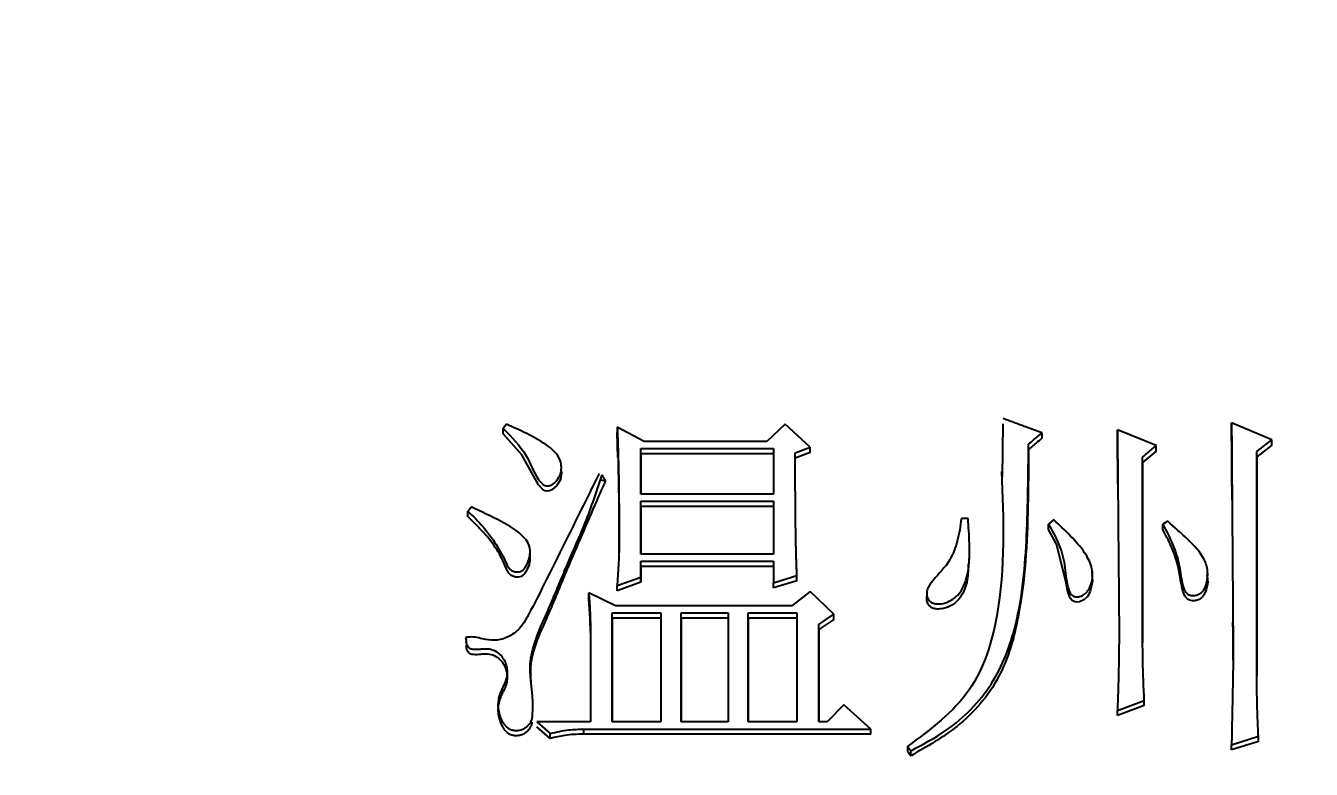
# Model space of a CAD drawing. Header units: millimetres. Extents: x 2126 to 3741, y 477 to 1658.
# Drawn here: x 2370.94 to 2379.22, y 1385.04 to 1389.83 of the extents above; entities that cross this region are included whole.
import ezdxf

# ---------------------------------------------------------------- set-up
doc = ezdxf.new("R2010")
doc.units = ezdxf.units.MM
doc.layers.add('AM_5', color=3, linetype='Continuous', lineweight=25)
doc.styles.add('SLDTEXTSTYLE1', font='txt.shx', dxfattribs={"width": 0.7, "bigfont": 'gbcbig.shx'})
doc.dimstyles.new('SLDDIMSTYLE12$0', dxfattribs={"dimtxt": 12, "dimasz": 10, "dimexe": 0, "dimexo": 0.0625, "dimgap": 0.875, "dimtad": 1, "dimdec": 1, "dimlfac": 1.8, "dimrnd": 1e-09, "dimzin": 12, "dimdsep": 46, "dimtxsty": 'SLDTEXTSTYLE1', "dimcen": 0.09, "dimdle": 8.16, "dimclrd": 3, "dimclre": 3, "dimadec": 0, "dimazin": 3, "dimtfac": 1, "dimtdec": 1, "dimtofl": 0, "dimtmove": 0, "dimatfit": 3, "dimfxl": 0, "dimfrac": 2, "dimtolj": 1, "dimlwd": 5, "dimlwe": 5, "dimarcsym": 0})

# ---------------------------------------------------------------- blocks, each defined once
blk = doc.blocks.new('*D20')
at = {"layer": 'AM_5', "color": 3, "lineweight": 5, "transparency": 16777216}
blk.add_line((2548.0333, 1555.6995), (2264.196, 1555.6995), dxfattribs=at)
at = {"layer": 'AM_5', "color": 3, "linetype": 'Continuous', "lineweight": 5, "transparency": 16777216}
for p, q in [((2264.196, 1545.6995), (2264.196, 1266.9589)), ((2595.101, 1256.9589), (2264.196, 1256.9589))]:
    blk.add_line(p, q, dxfattribs=at)
at = {"layer": 'AM_5', "color": 3, "transparency": 16777216}
for points in [[(2262.5293, 1545.6995), (2265.8627, 1545.6995), (2264.196, 1555.6995)], [(2262.5293, 1266.9589), (2265.8627, 1266.9589), (2264.196, 1256.9589)]]:
    blk.add_solid(points, dxfattribs=at)
at = {"layer": 'Defpoints', "color": 0, "transparency": 16777216}
for p in [(2548.0958, 1555.6995), (2264.196, 1256.9589), (2595.1635, 1256.9589)]:
    blk.add_point(p, dxfattribs=at)
at = {"layer": 'AM_5', "color": 0, "transparency": 16777216, "insert": (2257.321, 1403.6472), "char_height": 12, "attachment_point": 5, "rotation": 90, "style": 'SLDTEXTSTYLE1'}
blk.add_mtext('\\A1;350', dxfattribs=at)

msp = doc.modelspace()

# ---------------------------------------------------------------- linework, layer by layer
at = {"color": 7, "linetype": 'Continuous', "lineweight": 25}
for p, q in [((2374.0349, 1387.2653), (2374.0133, 1387.2378)), ((2375.8306, 1387.2653), (2375.7116, 1387.1552)), ((2375.9929, 1387.1184), (2375.8306, 1387.2653)), ((2377.2326, 1386.9265), (2377.2368, 1387.2672)), ((2378.9676, 1387.1644), (2378.708, 1387.2745)), ((2378.708, 1387.2397), (2378.708, 1387.2745)), ((2374.0133, 1387.203), (2374.0133, 1387.2378)), ((2374.922, 1387.1552), (2374.7489, 1387.247)), ((2374.7489, 1387.247), (2374.7489, 1387.2122)), ((2374.7528, 1387.0508), (2374.7489, 1387.2122)), ((2377.4857, 1387.2103), (2377.4857, 1387.1755)), ((2378.2212, 1387.1276), (2377.9724, 1387.2286)), ((2377.9724, 1387.1939), (2377.9724, 1387.2286)), ((2377.9752, 1386.8787), (2377.9724, 1387.1939)), ((2374.9003, 1387.1092), (2375.7549, 1387.1093)), ((2374.9003, 1386.8151), (2374.9003, 1387.1092)), ((2374.9003, 1387.0746), (2374.9003, 1387.1092)), ((2375.7116, 1387.1552), (2374.922, 1387.1552)), ((2375.7549, 1387.1093), (2375.7549, 1386.8151)), ((2375.8955, 1387.0817), (2375.9929, 1387.1184)), ((2375.9929, 1387.0838), (2375.8955, 1387.0471)), ((2375.9929, 1387.0838), (2375.9929, 1387.1184)), ((2377.3991, 1387.1021), (2377.3991, 1387.1368)), ((2378.2212, 1387.093), (2378.1347, 1387.0196)), ((2378.2212, 1387.093), (2378.2212, 1387.1276)), ((2378.8703, 1387.0909), (2378.9676, 1387.1644)), ((2378.9676, 1387.1297), (2378.8703, 1387.0563)), ((2378.8703, 1385.6434), (2378.8703, 1387.0909)), ((2378.8703, 1387.0563), (2378.8703, 1387.0909)), ((2378.9676, 1387.1297), (2378.9676, 1387.1644)), ((2374.3866, 1386.9986), (2374.3866, 1387.0102)), ((2374.9003, 1387.0746), (2374.9003, 1386.8151)), ((2375.7549, 1387.0746), (2374.9003, 1387.0746)), ((2378.1347, 1385.8561), (2378.1347, 1387.0541)), ((2378.1347, 1387.0196), (2378.1347, 1387.0541)), ((2378.1347, 1387.0196), (2378.1347, 1385.856)), ((2378.8703, 1387.0563), (2378.8703, 1385.6433)), ((2374.6732, 1386.9002), (2374.6515, 1386.9392)), ((2374.6402, 1386.9072), (2374.6732, 1386.9002)), ((2375.7549, 1386.8151), (2374.9003, 1386.8151)), ((2374.9003, 1386.7691), (2375.7549, 1386.7691)), ((2374.9003, 1386.4283), (2374.9003, 1386.7691)), ((2374.9003, 1386.7349), (2374.9003, 1386.7691)), ((2375.7549, 1386.7691), (2375.7549, 1386.4283)), ((2373.7862, 1386.6706), (2373.7862, 1386.7047)), ((2374.9003, 1386.7349), (2374.9003, 1386.4283)), ((2375.7549, 1386.7349), (2374.9003, 1386.7349)), ((2377.0097, 1386.6587), (2376.9664, 1386.6587)), ((2377.5614, 1386.6494), (2377.5289, 1386.6218)), ((2378.297, 1386.6403), (2378.2645, 1386.6218)), ((2378.2645, 1386.5878), (2378.2645, 1386.6218)), ((2374.1871, 1386.4126), (2374.1871, 1386.4468)), ((2375.7549, 1386.4283), (2374.9003, 1386.4283)), ((2374.7597, 1386.4007), (2374.7489, 1386.2255)), ((2374.9003, 1386.3823), (2375.7549, 1386.3823)), ((2374.9003, 1386.2808), (2374.9003, 1386.3823)), ((2374.9003, 1386.3486), (2374.9003, 1386.3823)), ((2374.9003, 1386.3486), (2374.9003, 1386.2473)), ((2375.7549, 1386.3486), (2374.9003, 1386.3486)), ((2375.7549, 1386.3823), (2375.7549, 1386.2439)), ((2377.0167, 1386.366), (2377.0167, 1386.4001)), ((2374.7489, 1386.2255), (2374.9003, 1386.2808)), ((2374.9003, 1386.2473), (2374.9003, 1386.2808)), ((2375.7549, 1386.2439), (2375.9063, 1386.29)), ((2375.9064, 1386.2565), (2375.7549, 1386.2104)), ((2375.9064, 1386.2565), (2375.9063, 1386.29)), ((2376.7876, 1386.2632), (2376.7876, 1386.2622)), ((2377.8094, 1386.3007), (2377.8094, 1386.3262)), ((2378.5527, 1386.3221), (2378.5527, 1386.327)), ((2378.5527, 1386.2929), (2378.5527, 1386.3095)), ((2374.7381, 1386.0963), (2374.565, 1386.1793)), ((2374.565, 1386.1459), (2374.565, 1386.1793)), ((2374.9003, 1386.2473), (2374.7489, 1386.192)), ((2374.7489, 1386.192), (2374.7489, 1386.2255)), ((2375.7549, 1386.2104), (2375.7549, 1386.2439)), ((2375.9929, 1386.1886), (2375.8739, 1386.0963)), ((2376.1443, 1386.0409), (2375.9929, 1386.1886)), ((2375.8739, 1386.0963), (2374.7381, 1386.0963)), ((2374.7164, 1386.0501), (2375.0302, 1386.0501)), ((2374.7165, 1385.3471), (2374.7164, 1386.0501)), ((2374.7165, 1386.0168), (2374.7164, 1386.0501)), ((2374.7165, 1386.0168), (2374.7165, 1385.3471)), ((2375.0302, 1386.0168), (2374.7165, 1386.0168)), ((2375.0302, 1386.0501), (2375.0302, 1385.3471)), ((2375.16, 1386.0501), (2375.4628, 1386.0501)), ((2375.16, 1385.3471), (2375.16, 1386.0501)), ((2375.16, 1386.0168), (2375.16, 1386.0501)), ((2375.16, 1386.0168), (2375.16, 1385.3471)), ((2375.4628, 1386.0168), (2375.16, 1386.0168)), ((2375.4628, 1386.0501), (2375.4629, 1385.3471)), ((2375.5927, 1386.0501), (2375.9064, 1386.0501)), ((2375.5927, 1385.3471), (2375.5927, 1386.0501)), ((2375.5927, 1386.0168), (2375.5927, 1386.0501)), ((2375.9064, 1386.0169), (2375.5927, 1386.0168)), ((2375.5927, 1386.0168), (2375.5927, 1385.3471)), ((2375.9064, 1386.0501), (2375.9064, 1385.3471)), ((2376.047, 1385.9762), (2376.1443, 1386.0409)), ((2376.1443, 1386.0076), (2376.047, 1385.9431)), ((2376.1443, 1386.0076), (2376.1443, 1386.0409)), ((2374.5758, 1385.9246), (2374.5758, 1385.9577)), ((2376.047, 1385.9431), (2376.047, 1385.9762)), ((2376.2092, 1385.4583), (2376.1011, 1385.3471)), ((2376.3823, 1385.3008), (2376.2092, 1385.4583)), ((2377.9725, 1385.4212), (2378.1455, 1385.4861)), ((2378.1455, 1385.4535), (2377.9725, 1385.3888)), ((2378.1455, 1385.4535), (2378.1455, 1385.4861)), ((2374.2297, 1385.3471), (2374.3162, 1385.273)), ((2374.5758, 1385.3471), (2374.2297, 1385.3471)), ((2375.0302, 1385.3471), (2374.7165, 1385.3471)), ((2375.4629, 1385.3471), (2375.16, 1385.3471)), ((2375.9064, 1385.3471), (2375.5927, 1385.3471)), ((2376.1011, 1385.3471), (2376.047, 1385.3471)), ((2377.9725, 1385.3888), (2377.9725, 1385.4212)), ((2374.3162, 1385.2407), (2374.2297, 1385.3148)), ((2374.3162, 1385.2407), (2374.3162, 1385.273)), ((2374.5326, 1385.3008), (2376.3823, 1385.3008)), ((2374.5326, 1385.2685), (2374.5326, 1385.3008)), ((2376.3823, 1385.2685), (2374.5326, 1385.2685)), ((2376.3823, 1385.2685), (2376.3823, 1385.3008)), ((2376.6203, 1385.1895), (2376.6203, 1385.1574)), ((2378.708, 1385.1988), (2378.8811, 1385.2545)), ((2378.8811, 1385.2222), (2378.708, 1385.1667)), ((2378.708, 1385.1667), (2378.708, 1385.1988)), ((2378.8811, 1385.2222), (2378.8811, 1385.2545)), ((2376.6418, 1385.1298), (2376.6418, 1385.1619))]:
    msp.add_line(p, q, dxfattribs=at)
at = {"color": 7, "linetype": 'Continuous', "lineweight": 25, "flags": 128}
for points in [[(2374.3849, 1386.9745), (2374.3885, 1386.9525), (2374.3818, 1386.9098), (2374.3596, 1386.8706), (2374.3272, 1386.8422), (2374.3125, 1386.8356), (2374.2977, 1386.8334), (2374.2813, 1386.8372), (2374.2661, 1386.8465), (2374.2418, 1386.8744), (2374.1327, 1387.0677), (2374.0133, 1387.203), (2374.0133, 1387.203)], [(2373.8078, 1386.7323), (2373.8023, 1386.7253), (2373.7943, 1386.715), (2373.7862, 1386.7047)], [(2377.5289, 1386.5878), (2377.5289, 1386.6027), (2377.5289, 1386.6123), (2377.5289, 1386.6218)], [(2377.8067, 1386.292), (2377.8123, 1386.2543), (2377.7972, 1386.188), (2377.7789, 1386.1553), (2377.7566, 1386.1345), (2377.728, 1386.1221), (2377.7075, 1386.12), (2377.6927, 1386.123), (2377.6798, 1386.1307), (2377.6681, 1386.1454), (2377.6502, 1386.1951), (2377.6402, 1386.2551), (2377.5789, 1386.4925), (2377.5289, 1386.5878), (2377.5289, 1386.5878)], [(2376.6203, 1385.1895), (2376.6311, 1385.1757), (2376.6418, 1385.1618)], [(2376.6203, 1385.1574), (2376.6257, 1385.1505), (2376.6311, 1385.1435), (2376.6419, 1385.1298)]]:
    msp.add_lwpolyline(points, dxfattribs=at)
at = {"color": 7, "linetype": 'Continuous', "lineweight": 25}
for points, knots in [([(2374.0133, 1387.2378), (2374.0683, 1387.1828), (2374.1657, 1387.0855), (2374.2124, 1386.9457), (2374.2601, 1386.8841), (2374.2805, 1386.8708), (2374.2985, 1386.8662), (2374.3177, 1386.8707), (2374.3392, 1386.8834), (2374.3635, 1386.9069), (2374.3845, 1386.943), (2374.3905, 1386.9874), (2374.3829, 1387.0394), (2374.3468, 1387.092), (2374.2333, 1387.1779), (2374.1228, 1387.2266), (2374.0349, 1387.2653)], [0, 0, 0, 0, 0.207426, 0.3671791, 0.4006894, 0.4165576, 0.4312681, 0.4480728, 0.4666486, 0.4972467, 0.5385204, 0.578669, 0.62014, 0.6824247, 0.7472329, 1, 1, 1, 1]), ([(2377.4857, 1387.2103), (2377.4543, 1387.2218), (2377.3972, 1387.2429), (2377.3143, 1387.2735), (2377.2627, 1387.2926), (2377.2369, 1387.3021)], [0, 0, 0, 0, 0.377734, 0.688867, 1, 1, 1, 1]), ([(2378.708, 1387.2745), (2378.7084, 1387.2253), (2378.7091, 1387.1268), (2378.7101, 1386.9788), (2378.7111, 1386.8308), (2378.7121, 1386.6826), (2378.7134, 1386.4849), (2378.7148, 1386.287), (2378.7163, 1386.0889), (2378.7173, 1385.965), (2378.7179, 1385.8782), (2378.7184, 1385.8163), (2378.7187, 1385.7792), (2378.7189, 1385.7544)], [0, 0, 0, 0, 0.097575, 0.19515, 0.292725, 0.390299, 0.487874, 0.683024, 0.780599, 0.878174, 0.926961, 0.951355, 1, 1, 1, 1]), ([(2374.7489, 1387.247), (2374.749, 1387.2425), (2374.7492, 1387.2358), (2374.7496, 1387.2246), (2374.75, 1387.2135), (2374.7504, 1387.2001), (2374.7508, 1387.1867), (2374.7513, 1387.1733), (2374.7517, 1387.1598), (2374.7523, 1387.142), (2374.753, 1387.1196), (2374.7538, 1387.0928), (2374.7545, 1387.066), (2374.756, 1387.0123), (2374.7574, 1386.9496), (2374.7585, 1386.887), (2374.7589, 1386.8556), (2374.7592, 1386.8332), (2374.7594, 1386.8108), (2374.7596, 1386.7839), (2374.7598, 1386.7571), (2374.76, 1386.7302), (2374.7601, 1386.7033), (2374.7602, 1386.6764), (2374.7602, 1386.6495), (2374.7602, 1386.6226), (2374.7602, 1386.6002), (2374.7602, 1386.5822), (2374.7602, 1386.5688), (2374.7602, 1386.5553), (2374.7602, 1386.5419), (2374.7601, 1386.5284), (2374.7601, 1386.515), (2374.7601, 1386.5015), (2374.76, 1386.488), (2374.76, 1386.4746), (2374.7599, 1386.4611), (2374.7599, 1386.4499), (2374.7599, 1386.4409), (2374.7598, 1386.4342), (2374.7598, 1386.4275), (2374.7598, 1386.4207), (2374.7598, 1386.4151), (2374.7597, 1386.4084), (2374.7597, 1386.404), (2374.7597, 1386.4007)], [0, 0, 0, 0, 0.015876, 0.023814, 0.03969, 0.055566, 0.071442, 0.087319, 0.103195, 0.119071, 0.150823, 0.182575, 0.214327, 0.246079, 0.373089, 0.436594, 0.468346, 0.484222, 0.515974, 0.547726, 0.579478, 0.611231, 0.642983, 0.674735, 0.706487, 0.738239, 0.769992, 0.785868, 0.801744, 0.81762, 0.833496, 0.849372, 0.865248, 0.881124, 0.897, 0.912877, 0.928753, 0.944629, 0.952567, 0.960505, 0.968443, 0.976381, 0.984319, 0.988288, 1, 1, 1, 1]), ([(2377.3991, 1387.1368), (2377.4116, 1387.1474), (2377.4322, 1387.1649), (2377.4611, 1387.1894), (2377.4775, 1387.2033), (2377.4857, 1387.2103)], [0, 0, 0, 0, 0.432505, 0.716252, 1, 1, 1, 1]), ([(2377.4857, 1387.1755), (2377.4732, 1387.1649), (2377.4525, 1387.1474), (2377.4237, 1387.123), (2377.4073, 1387.1091), (2377.3991, 1387.1021)], [0, 0, 0, 0, 0.432757, 0.716378, 1, 1, 1, 1]), ([(2377.9724, 1387.2286), (2377.9726, 1387.205), (2377.973, 1387.1578), (2377.9736, 1387.087), (2377.9742, 1387.0161), (2377.975, 1386.9215), (2377.9759, 1386.8033), (2377.9771, 1386.6613), (2377.9782, 1386.5192), (2377.9794, 1386.377), (2377.9805, 1386.2584), (2377.9814, 1386.1499), (2377.9821, 1386.0701), (2377.9828, 1385.9954), (2377.9831, 1385.958), (2377.9833, 1385.9393)], [0, 0, 0, 0, 0.055103, 0.110206, 0.165309, 0.220412, 0.330617, 0.440823, 0.551029, 0.661235, 0.771441, 0.826543, 0.913271, 0.956635, 1, 1, 1, 1]), ([(2378.7115, 1386.7758), (2378.7111, 1386.8291), (2378.7103, 1386.9332), (2378.7091, 1387.0878), (2378.7084, 1387.1891), (2378.708, 1387.2397)], [0, 0, 0, 0, 0.344582, 0.67229, 1, 1, 1, 1]), ([(2376.6419, 1385.1619), (2376.7195, 1385.2032), (2376.9215, 1385.3106), (2377.1854, 1385.5788), (2377.3513, 1386.025), (2377.3944, 1386.552), (2377.3975, 1386.941), (2377.3991, 1387.1368)], [0, 0, 0, 0, 0.1126392, 0.2928879, 0.4749547, 0.7356452, 1, 1, 1, 1]), ([(2377.3991, 1387.1022), (2377.3987, 1386.9822), (2377.3977, 1386.6222), (2377.3708, 1386.1267), (2377.2337, 1385.6237), (2376.9697, 1385.3156), (2376.7438, 1385.1876), (2376.6419, 1385.1298)], [0, 0, 0, 0, 0.1620608, 0.4866973, 0.667178, 0.8496947, 1, 1, 1, 1]), ([(2378.1347, 1387.0541), (2378.1471, 1387.0646), (2378.1677, 1387.0821), (2378.1965, 1387.1066), (2378.213, 1387.1206), (2378.2212, 1387.1276)], [0, 0, 0, 0, 0.428366, 0.714182, 1, 1, 1, 1]), ([(2374.7527, 1387.0809), (2374.7527, 1387.0809), (2374.7527, 1387.081), (2374.7527, 1387.0803), (2374.7527, 1387.0773), (2374.7548, 1386.9811), (2374.7585, 1386.8126), (2374.7596, 1386.623), (2374.7598, 1386.5249), (2374.7598, 1386.4723), (2374.7598, 1386.4518), (2374.7598, 1386.4388), (2374.7598, 1386.4352), (2374.7598, 1386.4335)], [0, 0, 0, 0, 0.0012066, 0.0038888, 0.0070276, 0.0251953, 0.4754973, 0.6955221, 0.8591886, 0.9021553, 0.9375917, 0.968739, 1, 1, 1, 1]), ([(2375.9063, 1386.29), (2375.9062, 1386.2943), (2375.9058, 1386.3072), (2375.905, 1386.3286), (2375.9041, 1386.3543), (2375.9034, 1386.3757), (2375.9029, 1386.3928), (2375.9025, 1386.4057), (2375.9021, 1386.4185), (2375.9018, 1386.4313), (2375.9015, 1386.4442), (2375.9012, 1386.457), (2375.9009, 1386.4699), (2375.9003, 1386.4955), (2375.8986, 1386.5854), (2375.8972, 1386.6881), (2375.8967, 1386.7779), (2375.8965, 1386.8035), (2375.8965, 1386.8163), (2375.8964, 1386.8291), (2375.8963, 1386.842), (2375.8963, 1386.8548), (2375.8962, 1386.8676), (2375.8961, 1386.8804), (2375.8961, 1386.8932), (2375.896, 1386.906), (2375.896, 1386.9189), (2375.8959, 1386.9317), (2375.8959, 1386.9445), (2375.8959, 1386.9573), (2375.8958, 1386.968), (2375.8958, 1386.9765), (2375.8958, 1386.9829), (2375.8958, 1386.9893), (2375.8957, 1386.9957), (2375.8957, 1387.0021), (2375.8957, 1387.0085), (2375.8957, 1387.015), (2375.8957, 1387.0214), (2375.8957, 1387.0278), (2375.8956, 1387.0342), (2375.8956, 1387.0406), (2375.8956, 1387.047), (2375.8956, 1387.0534), (2375.8956, 1387.0598), (2375.8956, 1387.0662), (2375.8955, 1387.0735), (2375.8955, 1387.0787), (2375.8955, 1387.0817)], [0, 0, 0, 0, 0.016204, 0.048613, 0.081022, 0.11343, 0.129634, 0.145839, 0.162043, 0.178247, 0.194452, 0.210656, 0.22686, 0.243065, 0.307882, 0.567153, 0.631971, 0.648175, 0.664379, 0.680584, 0.696788, 0.712992, 0.729197, 0.745401, 0.761605, 0.777809, 0.794014, 0.810218, 0.826422, 0.842627, 0.858831, 0.866933, 0.875035, 0.883137, 0.89124, 0.899342, 0.907444, 0.915546, 0.923648, 0.93175, 0.939853, 0.947955, 0.956057, 0.964159, 0.972261, 0.980363, 0.988466, 1, 1, 1, 1]), ([(2374.6317, 1386.9476), (2374.6093, 1386.9025), (2374.4976, 1386.6771), (2374.3453, 1386.3726), (2374.2036, 1386.0864), (2374.1304, 1385.9554), (2374.06, 1385.8966), (2373.9783, 1385.8707), (2373.8946, 1385.876), (2373.8282, 1385.8991), (2373.7835, 1385.893), (2373.7698, 1385.8912)], [0, 0, 0, 0, 0.102395, 0.511938, 0.690628, 0.751585, 0.813368, 0.867382, 0.913423, 0.973554, 1, 1, 1, 1]), ([(2373.7754, 1385.8745), (2373.7748, 1385.868), (2373.7736, 1385.8549), (2373.7803, 1385.8395), (2373.7884, 1385.8291), (2373.7995, 1385.821), (2373.8236, 1385.814), (2373.8542, 1385.8162), (2373.8819, 1385.8185), (2373.9102, 1385.8201), (2373.9437, 1385.815), (2373.981, 1385.7953), (2374.0101, 1385.7653), (2374.029, 1385.7286), (2374.0393, 1385.6888), (2374.0403, 1385.6343), (2374.0116, 1385.5715), (2373.976, 1385.4966), (2373.9811, 1385.4129), (2374.0029, 1385.3529), (2374.0297, 1385.3197), (2374.0467, 1385.3059), (2374.0658, 1385.2966), (2374.0867, 1385.2922), (2374.1082, 1385.2919), (2374.1294, 1385.2963), (2374.1496, 1385.3053), (2374.1676, 1385.318), (2374.1828, 1385.3334), (2374.1982, 1385.3572), (2374.2191, 1385.4876), (2374.1485, 1385.72), (2374.2645, 1385.9806), (2374.3444, 1386.1632), (2374.383, 1386.2586), (2374.4038, 1386.3089), (2374.4158, 1386.3376), (2374.4614, 1386.4436), (2374.5526, 1386.6424), (2374.6171, 1386.8359), (2374.6515, 1386.9392)], [0, 0, 0, 0, 0.007379, 0.015024, 0.018576, 0.022154, 0.030149, 0.045285, 0.055171, 0.060604, 0.076118, 0.091429, 0.106287, 0.12239, 0.137957, 0.153423, 0.184306, 0.215478, 0.246922, 0.278293, 0.286938, 0.294859, 0.302435, 0.3101, 0.317992, 0.325694, 0.333597, 0.342062, 0.35006, 0.357798, 0.37381, 0.499189, 0.624194, 0.686833, 0.729214, 0.742073, 0.749377, 0.764857, 0.87447, 1, 1, 1, 1]), ([(2377.2254, 1386.9608), (2377.238, 1386.6515), (2377.2575, 1386.1752), (2377.0606, 1385.5177), (2376.7687, 1385.3001), (2376.6203, 1385.1895)], [0, 0, 0, 0, 0.476561, 0.733993, 1, 1, 1, 1]), ([(2374.1936, 1385.6009), (2374.1916, 1385.6345), (2374.1832, 1385.7759), (2374.2714, 1385.9599), (2374.3488, 1386.1398), (2374.3891, 1386.2399), (2374.4713, 1386.4365), (2374.5594, 1386.637), (2374.6429, 1386.8306), (2374.6647, 1386.8809), (2374.6706, 1386.8944), (2374.6724, 1386.8985), (2374.673, 1386.8998), (2374.6732, 1386.9002)], [0, 0, 0, 0, 0.0723388, 0.3043659, 0.4203223, 0.4959104, 0.5362252, 0.8787778, 0.9670552, 0.9904441, 0.9969511, 0.9989078, 1, 1, 1, 1]), ([(2373.7862, 1386.7047), (2373.8197, 1386.6721), (2373.9211, 1386.5734), (2374.0005, 1386.445), (2374.0443, 1386.3442), (2374.0616, 1386.3262), (2374.083, 1386.3159), (2374.1049, 1386.3124), (2374.125, 1386.3155), (2374.1427, 1386.3256), (2374.1659, 1386.3541), (2374.1823, 1386.3982), (2374.1902, 1386.4527), (2374.1765, 1386.5005), (2374.1205, 1386.5728), (2373.99, 1386.647), (2373.8722, 1386.7022), (2373.8078, 1386.7323)], [0, 0, 0, 0, 0.118686, 0.359193, 0.382947, 0.402076, 0.42122, 0.441111, 0.455767, 0.470498, 0.490907, 0.5484, 0.590659, 0.633123, 0.67426, 0.821853, 1, 1, 1, 1]), ([(2374.1856, 1386.4129), (2374.1853, 1386.4001), (2374.1846, 1386.3697), (2374.1697, 1386.3327), (2374.1532, 1386.3037), (2374.1379, 1386.2885), (2374.1212, 1386.281), (2374.102, 1386.279), (2374.0807, 1386.283), (2374.0594, 1386.2941), (2374.0417, 1386.3145), (2374.0194, 1386.3723), (2373.9751, 1386.4627), (2373.8873, 1386.5704), (2373.8201, 1386.637), (2373.7862, 1386.6706)], [0, 0, 0, 0, 0.056899, 0.135025, 0.173647, 0.203147, 0.22663, 0.250033, 0.283128, 0.316518, 0.350129, 0.398072, 0.589341, 0.793015, 1, 1, 1, 1]), ([(2376.9664, 1386.6587), (2376.9597, 1386.6095), (2376.9464, 1386.5109), (2376.887, 1386.3623), (2376.7961, 1386.2793), (2376.7511, 1386.2142), (2376.7417, 1386.1833), (2376.7448, 1386.1544), (2376.7564, 1386.1315), (2376.7732, 1386.1169), (2376.7953, 1386.1086), (2376.8308, 1386.1066), (2376.8776, 1386.1167), (2376.9257, 1386.1443), (2376.9697, 1386.1925), (2377.0193, 1386.3096), (2377.0217, 1386.473), (2377.0132, 1386.6051), (2377.0097, 1386.6587)], [0, 0, 0, 0, 0.115518, 0.231634, 0.360314, 0.38877, 0.411137, 0.433609, 0.45467, 0.468652, 0.482629, 0.505933, 0.545458, 0.585905, 0.62732, 0.690876, 0.874624, 1, 1, 1, 1]), ([(2377.5289, 1386.6218), (2377.5516, 1386.5803), (2377.597, 1386.4968), (2377.6381, 1386.3603), (2377.6409, 1386.2554), (2377.6606, 1386.1918), (2377.6722, 1386.1698), (2377.688, 1386.1574), (2377.7039, 1386.1528), (2377.7249, 1386.1536), (2377.7491, 1386.1619), (2377.7746, 1386.1805), (2377.7996, 1386.2198), (2377.8165, 1386.2781), (2377.8064, 1386.3591), (2377.7575, 1386.4516), (2377.6694, 1386.5487), (2377.5989, 1386.6158), (2377.5614, 1386.6494), (2377.5614, 1386.6494)], [0, 0, 0, 0, 0.122963, 0.247031, 0.370505, 0.395962, 0.421667, 0.433716, 0.445798, 0.461982, 0.485013, 0.50855, 0.540716, 0.603687, 0.664288, 0.751122, 0.871606, 0.999878, 1, 1, 1, 1]), ([(2378.2645, 1386.6218), (2378.2878, 1386.577), (2378.3306, 1386.4947), (2378.3726, 1386.3662), (2378.3825, 1386.2631), (2378.4023, 1386.195), (2378.4256, 1386.1703), (2378.4436, 1386.1622), (2378.4665, 1386.1603), (2378.4919, 1386.1656), (2378.5149, 1386.1793), (2378.5351, 1386.2053), (2378.5516, 1386.252), (2378.5589, 1386.3197), (2378.5262, 1386.4234), (2378.4252, 1386.5258), (2378.3404, 1386.6015), (2378.297, 1386.6403)], [0, 0, 0, 0, 0.133288, 0.244453, 0.355406, 0.411337, 0.426567, 0.441924, 0.46024, 0.483233, 0.506284, 0.526764, 0.567645, 0.636153, 0.704868, 0.849066, 1, 1, 1, 1]), ([(2378.5484, 1386.2926), (2378.5511, 1386.2789), (2378.5585, 1386.2412), (2378.5448, 1386.1937), (2378.5249, 1386.1568), (2378.5055, 1386.139), (2378.4818, 1386.1294), (2378.4581, 1386.1269), (2378.4367, 1386.1309), (2378.4192, 1386.1419), (2378.3983, 1386.1719), (2378.3787, 1386.2511), (2378.3664, 1386.3618), (2378.3195, 1386.4834), (2378.2829, 1386.5529), (2378.2645, 1386.5878)], [0, 0, 0, 0, 0.0576149, 0.1578711, 0.1961145, 0.2286984, 0.261313, 0.2954482, 0.320179, 0.3451234, 0.3753176, 0.4668147, 0.6775026, 0.8377178, 1, 1, 1, 1]), ([(2377.0111, 1386.3665), (2377.0108, 1386.3319), (2377.0102, 1386.2721), (2376.9859, 1386.1895), (2376.9472, 1386.1295), (2376.8945, 1386.0902), (2376.8455, 1386.0753), (2376.8067, 1386.0738), (2376.7817, 1386.0793), (2376.7644, 1386.0902), (2376.7513, 1386.1067), (2376.7438, 1386.1283), (2376.7418, 1386.1478), (2376.7454, 1386.1578), (2376.7461, 1386.1598)], [0, 0, 0, 0, 0.202662, 0.349797, 0.498391, 0.606497, 0.714846, 0.776821, 0.819663, 0.85472, 0.889689, 0.938332, 0.987596, 1, 1, 1, 1]), ([(2374.565, 1386.1793), (2374.5676, 1386.1466), (2374.5718, 1386.0934), (2374.5744, 1386.0195), (2374.5754, 1385.9783), (2374.5758, 1385.9577)], [0, 0, 0, 0, 0.443386, 0.721661, 1, 1, 1, 1]), ([(2374.5758, 1385.9246), (2374.5753, 1385.9574), (2374.5743, 1386.0107), (2374.5696, 1386.0845), (2374.5665, 1386.1254), (2374.565, 1386.1459)], [0, 0, 0, 0, 0.443947, 0.721943, 1, 1, 1, 1]), ([(2374.5758, 1385.9577), (2374.5758, 1385.8561), (2374.5758, 1385.6528), (2374.5758, 1385.449), (2374.5758, 1385.3471)], [0, 0, 0, 0, 0.499996, 1, 1, 1, 1]), ([(2376.047, 1385.3471), (2376.047, 1385.4399), (2376.047, 1385.6499), (2376.047, 1385.8593), (2376.047, 1385.9762)], [0, 0, 0, 0, 0.44202, 1, 1, 1, 1]), ([(2376.047, 1385.9431), (2376.047, 1385.8506), (2376.047, 1385.6522), (2376.047, 1385.4533), (2376.047, 1385.3471)], [0, 0, 0, 0, 0.465984, 1, 1, 1, 1]), ([(2377.9833, 1385.9393), (2377.9827, 1385.8688), (2377.9818, 1385.7473), (2377.9778, 1385.5745), (2377.9742, 1385.4723), (2377.9725, 1385.4212)], [0, 0, 0, 0, 0.408529, 0.704251, 1, 1, 1, 1]), ([(2378.7187, 1385.7458), (2378.7187, 1385.7501), (2378.7186, 1385.7606), (2378.7184, 1385.7836), (2378.7182, 1385.8146), (2378.718, 1385.8518), (2378.7176, 1385.9104), (2378.7173, 1385.9566), (2378.7171, 1385.9905)], [0, 0, 0, 0, 0.052967, 0.128975, 0.280992, 0.433009, 0.585026, 1, 1, 1, 1]), ([(2373.7698, 1385.8912), (2373.7718, 1385.8862), (2373.7754, 1385.8776), (2373.7756, 1385.8668), (2373.7736, 1385.8609), (2373.7718, 1385.8591), (2373.7708, 1385.8585), (2373.7703, 1385.8583), (2373.77, 1385.8582), (2373.7699, 1385.8581)], [0, 0, 0, 0, 0.493604, 0.861876, 0.955662, 0.982084, 0.991539, 0.995796, 1, 1, 1, 1]), ([(2373.7754, 1385.8414), (2373.7748, 1385.8344), (2373.7736, 1385.8202), (2373.7817, 1385.8039), (2373.7912, 1385.7937), (2373.804, 1385.7861), (2373.8456, 1385.7781), (2373.8983, 1385.7921), (2373.9573, 1385.7772), (2373.9932, 1385.752), (2374.0196, 1385.7175), (2374.035, 1385.6775), (2374.0411, 1385.6352), (2374.034, 1385.5794), (2373.9986, 1385.5199), (2373.9739, 1385.4402), (2373.9848, 1385.3705), (2374.0054, 1385.319), (2374.0261, 1385.2903), (2374.0472, 1385.273), (2374.0664, 1385.2638), (2374.0877, 1385.2596), (2374.1096, 1385.2603), (2374.1309, 1385.2648), (2374.1573, 1385.2762), (2374.1788, 1385.295), (2374.193, 1385.3179), (2374.1998, 1385.333), (2374.2, 1385.3426), (2374.2001, 1385.3456)], [0, 0, 0, 0, 0.021977, 0.044085, 0.053985, 0.064273, 0.088224, 0.176711, 0.220203, 0.264353, 0.306517, 0.351961, 0.396252, 0.439352, 0.525251, 0.607696, 0.694473, 0.739882, 0.779597, 0.801371, 0.821997, 0.842752, 0.864889, 0.886343, 0.907126, 0.950116, 0.970156, 0.990518, 1, 1, 1, 1]), ([(2378.1455, 1385.4861), (2378.1439, 1385.519), (2378.1406, 1385.5849), (2378.1363, 1385.7082), (2378.1353, 1385.7986), (2378.1347, 1385.8561)], [0, 0, 0, 0, 0.267045, 0.534097, 1, 1, 1, 1]), ([(2378.7189, 1385.7544), (2378.7173, 1385.6772), (2378.7148, 1385.5461), (2378.7112, 1385.3609), (2378.7091, 1385.2528), (2378.708, 1385.1988)], [0, 0, 0, 0, 0.417352, 0.708675, 1, 1, 1, 1]), ([(2378.8811, 1385.2545), (2378.8796, 1385.2884), (2378.8765, 1385.3562), (2378.872, 1385.4858), (2378.871, 1385.5815), (2378.8703, 1385.6434)], [0, 0, 0, 0, 0.26142, 0.522845, 1, 1, 1, 1]), ([(2374.3162, 1385.273), (2374.356, 1385.2822), (2374.4271, 1385.2987), (2374.5003, 1385.3001), (2374.5326, 1385.3008)], [0, 0, 0, 0, 0.558835, 1, 1, 1, 1]), ([(2374.5326, 1385.2685), (2374.4915, 1385.2674), (2374.4182, 1385.2654), (2374.3473, 1385.2483), (2374.3162, 1385.2407)], [0, 0, 0, 0, 0.561085, 1, 1, 1, 1])]:
    msp.add_open_spline(points, degree=3, knots=knots, dxfattribs=at)

# ---------------------------------------------------------------- dimensions: what is measured, and where the dimension line sits
at = {"layer": 'AM_5'}
dim = msp.add_linear_dim(base=(2264.196, 1256.9589), p1=(2548.0958, 1555.6995), p2=(2595.1635, 1256.9589), angle=90, text='350', dimstyle='SLDDIMSTYLE12$0', override={"dimlfac": 1}, dxfattribs=at)
dim.commit()
dim.dimension.update_dxf_attribs({"geometry": '*D20', "text_midpoint": (2264.196, 1403.6472), "dimtype": 160})

doc.saveas('drawing.dxf')
